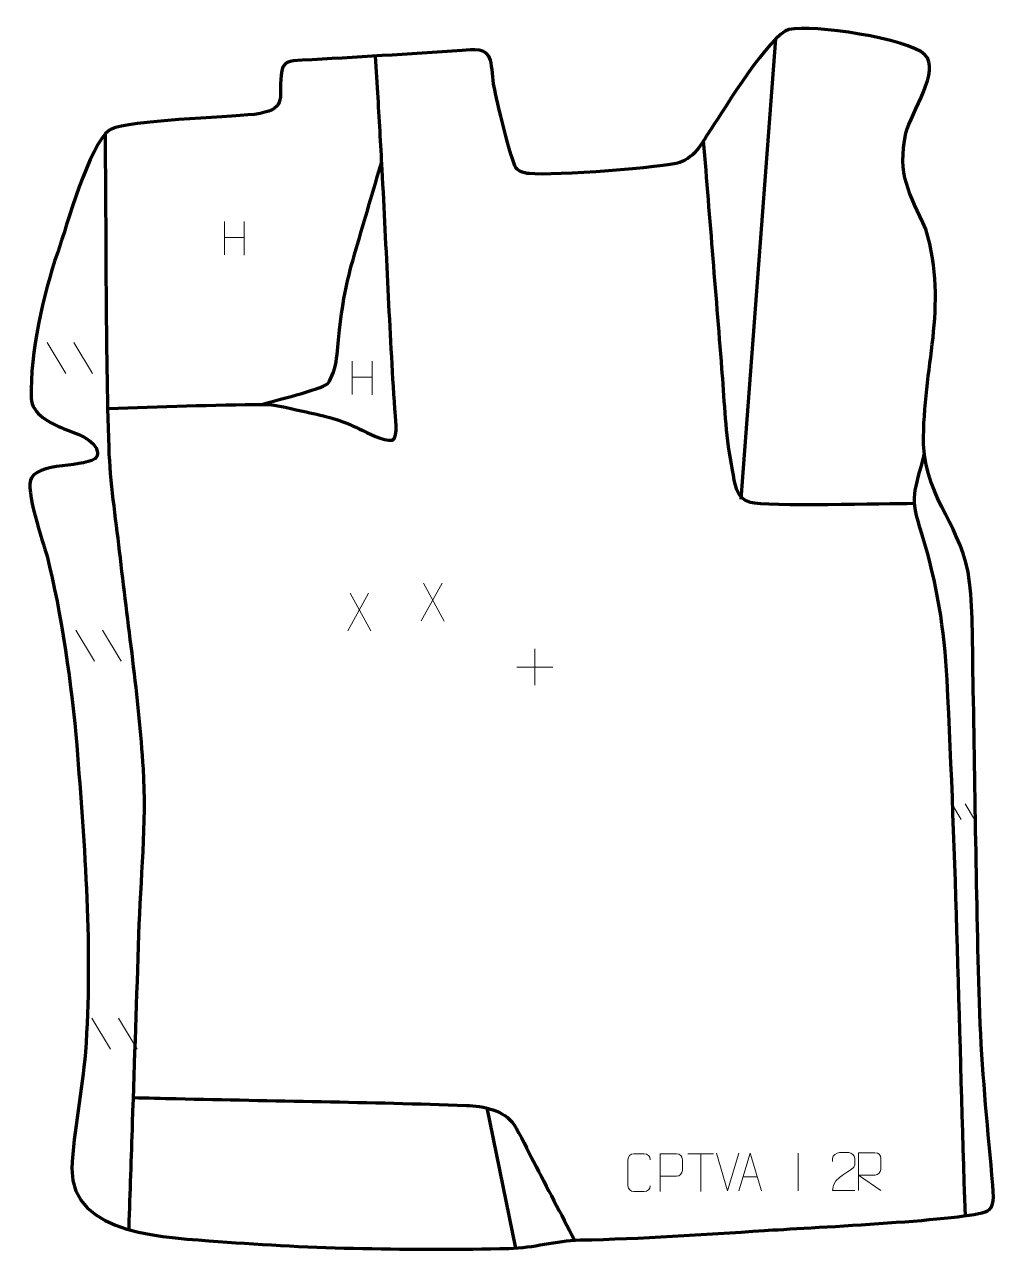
# Model space of a CAD drawing. Header units: millimetres. Extents: x -326 to 316, y -409 to 403.
import ezdxf

# ---------------------------------------------------------------- set-up
doc = ezdxf.new("R2010")
doc.units = ezdxf.units.MM
doc.header["$MEASUREMENT"] = 0
for name, color, linetype in [('layer 1', 7, 'Continuous'), ('layer 2', 7, 'Continuous'), ('layer 3', 7, 'Continuous')]:
    doc.layers.add(name, color=color, linetype=linetype)

msp = doc.modelspace()

# ---------------------------------------------------------------- linework, layer by layer
at = {"layer": 'layer 1', "color": 250, "lineweight": 9}
for points in [[(-193.9861, 272.281), (-193.9861, 272.281), (-193.9861, 250.0883), (-193.9861, 250.0883)], [(-180.8704, 272.281), (-180.8704, 272.281), (-180.8704, 249.9307), (-180.8704, 249.9307)], [(-193.9686, 261.6386), (-193.9686, 261.6386), (-180.8704, 261.6386), (-180.8704, 261.6386)], [(-311.4295, 192.1829), (-311.4295, 192.1829), (-299.0652, 171.6386), (-299.0652, 171.6386)], [(-293.6996, 192.1829), (-293.6996, 192.1829), (-281.3353, 171.6386), (-281.3353, 171.6386)], [(-109.3194, 179.8531), (-109.3194, 179.8531), (-109.3194, 157.6604), (-109.3194, 157.6604)], [(-96.2037, 179.8531), (-96.2037, 179.8531), (-96.2037, 157.5028), (-96.2037, 157.5028)], [(-109.3019, 169.2107), (-109.3019, 169.2107), (-96.2037, 169.2107), (-96.2037, 169.2107)], [(-49.8882, 32.7255), (-49.8882, 32.7255), (-63.6288, 7.8297), (-63.6288, 7.8297)], [(-62.1742, 32.7255), (-62.1742, 32.7255), (-48.4336, 7.772), (-48.4336, 7.772)], [(-98.5717, 26.2434), (-98.5717, 26.2434), (-112.3123, 1.3476), (-112.3123, 1.3476)], [(-110.8577, 26.2434), (-110.8577, 26.2434), (-97.1171, 1.2899), (-97.1171, 1.2899)], [(-292.3789, 1.6824), (-292.3789, 1.6824), (-280.0146, -18.8619), (-280.0146, -18.8619)], [(-274.649, 1.6824), (-274.649, 1.6824), (-262.2847, -18.8619), (-262.2847, -18.8619)], [(11.5423, -10.7119), (11.5423, -10.7119), (11.5423, -34.6898), (11.5423, -34.6898)], [(-0.4466, -22.7009), (-0.4466, -22.7009), (23.5313, -22.7009), (23.5313, -22.7009)], [(287.5881, -113.3233), (287.5881, -113.3233), (293.7702, -123.5954), (293.7702, -123.5954)], [(296.453, -113.3233), (296.453, -113.3233), (302.6351, -123.5954), (302.6351, -123.5954)], [(-281.8865, -255.14), (-281.8865, -255.14), (-269.5222, -275.6843), (-269.5222, -275.6843)], [(-264.1566, -255.14), (-264.1566, -255.14), (-251.7923, -275.6843), (-251.7923, -275.6843)], [(112.9123, -344.9684), (112.9123, -344.9684), (129.8995, -344.9684), (129.8995, -344.9684)], [(121.4061, -369.8984), (121.4061, -369.8984), (121.4061, -344.9449), (121.4061, -344.9449)], [(139.1763, -369.388), (139.1763, -369.388), (131.8545, -344.4344), (131.8545, -344.4344)], [(146.4982, -344.4344), (146.4982, -344.4344), (139.1764, -369.388), (139.1764, -369.388)], [(185.9194, -344.4241), (185.9194, -344.4241), (185.9194, -369.3982), (185.9194, -369.3982)], [(149.4215, -360.1385), (149.4215, -360.1385), (158.9172, -360.1385), (158.9172, -360.1385)]]:
    msp.add_open_spline(points, degree=3, dxfattribs=at)
for points, knots in [([(87.9846, -366.0808), (87.8448, -368.4042), (86.1676, -369.8838), (84.0199, -369.8946), (84.0199, -369.8946), (81.688, -369.8942), (79.3561, -369.8942), (77.0246, -369.8946), (77.0246, -369.8946), (75.0996, -370), (73.1275, -368.1155), (73.1387, -366.0982), (73.1387, -366.0982), (73.1391, -360.3281), (73.1391, -354.5584), (73.1387, -348.7891), (73.1387, -348.7891), (73.1429, -346.651), (74.8896, -344.9318), (77.042, -344.9453), (77.042, -344.9453), (79.3677, -344.9453), (81.6938, -344.9453), (84.0199, -344.9453), (84.0199, -344.9453), (85.9665, -344.9098), (87.9579, -346.4013), (87.9846, -348.8389)], [0, 0, 0, 0, 0.125, 0.125, 0.125, 0.125, 0.25, 0.25, 0.25, 0.25, 0.375, 0.375, 0.375, 0.375, 0.5, 0.5, 0.5, 0.5, 0.625, 0.625, 0.625, 0.625, 0.75, 0.75, 0.75, 0.75, 1, 1, 1, 1]), ([(94.5616, -369.8986), (94.5616, -369.8986), (94.5616, -344.945), (94.5616, -344.945), (94.5616, -344.945), (98.1566, -344.945), (101.7519, -344.945), (105.3473, -344.945), (105.3473, -344.945), (107.6725, -344.9829), (109.2299, -346.473), (109.2257, -348.8391), (109.2257, -348.8391), (109.2253, -350.8748), (109.2253, -353.9341), (109.2257, -355.9701), (109.2257, -355.9701), (109.2192, -357.8455), (107.407, -359.7874), (105.3974, -359.8065), (105.3974, -359.8065), (105.3974, -359.8065), (94.5616, -359.8065), (94.5616, -359.8065)], [0, 0, 0, 0, 0.14285714, 0.14285714, 0.14285714, 0.14285714, 0.28571429, 0.28571429, 0.28571429, 0.28571429, 0.42857143, 0.42857143, 0.42857143, 0.42857143, 0.57142857, 0.57142857, 0.57142857, 0.57142857, 0.71428571, 0.71428571, 0.71428571, 0.71428571, 1, 1, 1, 1]), ([(146.6989, -369.3879), (146.6989, -369.3879), (154.0699, -344.4344), (154.0699, -344.4344), (154.0699, -344.4344), (154.0699, -344.4344), (161.6398, -369.3879), (161.6398, -369.3879)], [0, 0, 0, 0, 0.33333333, 0.33333333, 0.33333333, 0.33333333, 1, 1, 1, 1]), ([(223.3078, -369.1239), (218.3934, -369.1236), (213.479, -369.1236), (208.5649, -369.1239), (208.5649, -369.1239), (208.5649, -359.1916), (223.2159, -356.5504), (223.3078, -352.2401), (223.3078, -352.2401), (223.3075, -350.816), (223.3075, -349.3923), (223.3078, -347.969), (223.3078, -347.969), (223.2909, -345.8919), (221.1681, -344.1671), (219.4971, -344.1498), (219.4971, -344.1498), (217.4239, -344.1502), (215.351, -344.1502), (213.2786, -344.1498), (213.2786, -344.1498), (211.4565, -344.1333), (208.6318, -345.9254), (208.5649, -348.019), (208.5649, -348.019), (208.5649, -348.019), (208.5649, -350.0738), (208.5649, -350.0738)], [0, 0, 0, 0, 0.125, 0.125, 0.125, 0.125, 0.25, 0.25, 0.25, 0.25, 0.375, 0.375, 0.375, 0.375, 0.5, 0.5, 0.5, 0.5, 0.625, 0.625, 0.625, 0.625, 0.75, 0.75, 0.75, 0.75, 1, 1, 1, 1]), ([(225.9364, -369.1135), (225.9364, -369.1135), (225.9364, -344.16), (225.9364, -344.16), (225.9364, -344.16), (229.5312, -344.16), (233.1267, -344.16), (236.7219, -344.16), (236.7219, -344.16), (239.0472, -344.1977), (240.6045, -345.6877), (240.6004, -348.0541), (240.6004, -348.0541), (240.6, -350.0896), (240.6, -353.149), (240.6004, -355.185), (240.6004, -355.185), (240.5939, -357.0605), (238.7816, -359.0023), (236.7721, -359.0214), (236.7721, -359.0214), (236.7721, -359.0214), (225.9364, -359.0214), (225.9364, -359.0214), (225.9364, -359.0214), (225.9364, -359.0214), (240.5911, -369.1135), (240.5911, -369.1135)], [0, 0, 0, 0, 0.125, 0.125, 0.125, 0.125, 0.25, 0.25, 0.25, 0.25, 0.375, 0.375, 0.375, 0.375, 0.5, 0.5, 0.5, 0.5, 0.625, 0.625, 0.625, 0.625, 0.75, 0.75, 0.75, 0.75, 1, 1, 1, 1])]:
    msp.add_open_spline(points, degree=3, knots=knots, dxfattribs=at)
at = {"layer": 'layer 2', "color": 142, "lineweight": 158}
for points in [[(148.2051, 88.3826), (148.2051, 88.3826), (171.0737, 393.0888), (171.0737, 393.0888)], [(-20.2779, -314.514), (-20.2779, -314.514), (-1.1996, -407.3712), (-1.1996, -407.3712)]]:
    msp.add_open_spline(points, degree=3, dxfattribs=at)
for points, knots in [([(-270.93, 148.4529), (-236.5071, 149.4804), (-201.7223, 150.9706), (-167.313, 151.1499), (-167.313, 151.1499), (-159.772, 151.1892), (-147.8686, 147.7906), (-139.9578, 146.1496), (-139.9578, 146.1496), (-126.7092, 143.4013), (-117.0633, 140.9165), (-104.7382, 135.0046), (-104.7382, 135.0046), (-99.1123, 132.1864), (-88.9955, 126.5587), (-82.6868, 127.51), (-82.6868, 127.51), (-78.6243, 129.4607), (-80.8636, 143.9616), (-81.1406, 148.0366), (-81.1406, 148.0366), (-84.6877, 200.8398), (-86.6279, 253.72), (-89.5688, 306.5563), (-89.5688, 306.5563), (-90.5173, 323.5286), (-91.4716, 340.5007), (-92.4222, 357.4729), (-92.4222, 357.4729), (-92.4222, 357.4729), (-93.9351, 381.7333), (-93.9351, 381.7333)], [0, 0, 0, 0, 0.11111111, 0.11111111, 0.11111111, 0.11111111, 0.22222222, 0.22222222, 0.22222222, 0.22222222, 0.33333333, 0.33333333, 0.33333333, 0.33333333, 0.44444444, 0.44444444, 0.44444444, 0.44444444, 0.55555556, 0.55555556, 0.55555556, 0.55555556, 0.66666667, 0.66666667, 0.66666667, 0.66666667, 0.77777778, 0.77777778, 0.77777778, 0.77777778, 1, 1, 1, 1]), ([(-273.056, 329.946), (-272.2719, 261.0522), (-272.874, 191.3252), (-270.6179, 122.5538), (-270.6179, 122.5538), (-269.8648, 99.6008), (-266.228, 76.7707), (-263.6493, 53.97), (-263.6493, 53.97), (-258.3118, 6.4986), (-250.8491, -42.5727), (-247.8744, -90.0777), (-247.8744, -90.0777), (-245.6559, -125.5094), (-249.7272, -163.8913), (-250.8748, -199.6735), (-250.8748, -199.6735), (-252.2076, -241.2377), (-253.6273, -282.7992), (-255.0283, -324.3611), (-255.0283, -324.3611), (-255.8051, -347.4355), (-256.5818, -370.51), (-257.3585, -393.5844), (-257.3585, -393.5844), (-257.3585, -393.5844), (-257.4092, -395.0893), (-257.4092, -395.0893)], [0, 0, 0, 0, 0.125, 0.125, 0.125, 0.125, 0.25, 0.25, 0.25, 0.25, 0.375, 0.375, 0.375, 0.375, 0.5, 0.5, 0.5, 0.5, 0.625, 0.625, 0.625, 0.625, 0.75, 0.75, 0.75, 0.75, 1, 1, 1, 1]), ([(261.9199, 85.4817), (244.8829, 85.3581), (164.572, 83.3976), (154.2217, 86.2282), (154.2217, 86.2282), (144.3906, 88.9169), (144.1444, 98.8017), (142.3821, 107.6553), (142.3821, 107.6553), (138.2474, 128.4283), (137.4758, 147.5045), (135.8979, 168.4491), (135.8979, 168.4491), (135.8979, 168.4491), (135.7855, 169.9186), (135.7855, 169.9186), (135.7855, 169.9186), (131.741, 221.8601), (127.4494, 273.7822), (123.3031, 325.7157)], [0, 0, 0, 0, 0.16666667, 0.16666667, 0.16666667, 0.16666667, 0.33333333, 0.33333333, 0.33333333, 0.33333333, 0.5, 0.5, 0.5, 0.5, 0.66666667, 0.66666667, 0.66666667, 0.66666667, 1, 1, 1, 1]), ([(-169.542, 151.1105), (-161.832, 153.3187), (-129.9782, 161.1626), (-125.7593, 164.8341), (-125.7593, 164.8341), (-118.7846, 173.7491), (-119.274, 189.2465), (-117.9035, 200.4794), (-117.9035, 200.4794), (-115.3866, 221.1083), (-112.6961, 234.1225), (-106.7761, 254.0897), (-106.7761, 254.0897), (-101.0783, 273.3076), (-95.4814, 292.5558), (-89.8861, 311.8039)], [0, 0, 0, 0, 0.2, 0.2, 0.2, 0.2, 0.4, 0.4, 0.4, 0.4, 0.6, 0.6, 0.6, 0.6, 1, 1, 1, 1]), ([(296.637, -385.8917), (292.6275, -267.6616), (290.6236, -149.3702), (284.4484, -31.22), (284.4484, -31.22), (282.6834, 2.4358), (277.981, 32.6409), (267.9124, 64.8719), (267.9124, 64.8719), (259.3539, 91.7788), (263.1463, 92.1165), (269.4755, 118.7724)], [0, 0, 0, 0, 0.25, 0.25, 0.25, 0.25, 0.5, 0.5, 0.5, 0.5, 1, 1, 1, 1]), ([(-254.4671, -307.69), (-244.963, -307.9185), (-235.4588, -308.147), (-225.9547, -308.3755), (-225.9547, -308.3755), (-162.019, -309.9042), (-97.6811, -310.5687), (-33.8169, -312.8921), (-33.8169, -312.8921), (-22.3801, -313.3081), (-9.0485, -315.665), (-2.1978, -325.8279), (-2.1978, -325.8279), (1.9766, -332.0205), (6.8688, -342.9402), (10.5931, -350.0426), (10.5931, -350.0426), (19.6839, -367.3794), (28.7681, -384.7183), (37.7664, -402.1035)], [0, 0, 0, 0, 0.16666667, 0.16666667, 0.16666667, 0.16666667, 0.33333333, 0.33333333, 0.33333333, 0.33333333, 0.5, 0.5, 0.5, 0.5, 0.66666667, 0.66666667, 0.66666667, 0.66666667, 1, 1, 1, 1])]:
    msp.add_open_spline(points, degree=3, knots=knots, dxfattribs=at)
at = {"layer": 'layer 3', "color": 242, "lineweight": 158}
msp.add_open_spline([(-269.0615, 333.3202), (-256.1411, 339.3408), (-194.1962, 341.0371), (-174.185, 343.1064), (-174.185, 343.1064), (-152.4891, 346.3271), (-157.8551, 352.8428), (-156.5456, 369.0216), (-156.5456, 369.0216), (-155.7825, 378.4486), (-151.027, 378.6078), (-142.5937, 379.004), (-142.5937, 379.004), (-107.1706, 380.7028), (-72.0019, 383.1608), (-36.6311, 385.4514), (-36.6311, 385.4514), (-29.6328, 385.9047), (-19.8439, 387.4089), (-17.8167, 379.0599), (-17.8167, 379.0599), (-16.6433, 374.2273), (-16.3851, 366.7885), (-15.3998, 361.2871), (-15.3998, 361.2871), (-13.8242, 353.3336), (-4.1428, 312.0061), (-1.0158, 307.8183), (-1.0158, 307.8183), (0.8119, 305.3707), (4.1521, 304.2967), (7.9592, 303.9153), (7.9592, 303.9153), (23.9197, 302.3165), (98.1489, 307.9873), (107.5304, 311.2786), (107.5304, 311.2786), (118.1269, 314.996), (122.6275, 325.1273), (128.4942, 333.8698), (128.4942, 333.8698), (137.0593, 346.7854), (167.0285, 395.801), (179.8071, 399.3121), (179.8071, 399.3121), (195.7206, 402.6026), (258.3385, 393.6282), (269.8101, 382.5927), (269.8101, 382.5927), (280.5215, 372.2885), (260.7223, 344.571), (257.2467, 330.719), (257.2467, 330.719), (251.2657, 302.6609), (259.5178, 291.3873), (270.5135, 267.1312), (270.5135, 267.1312), (285.6945, 214.4298), (268.2896, 175.8016), (268.9294, 124.7823), (268.9294, 124.7823), (271.2587, 85.862), (294.9053, 70.9586), (299.4272, 33.2704), (299.4272, 33.2704), (301.8404, 13.1573), (301.2101, -10.4254), (301.6593, -30.9817), (301.6593, -30.9817), (303.3021, -106.8642), (303.6751, -183.2336), (306.4772, -259.0264), (306.4772, -259.0264), (308.0666, -294.8238), (311.5713, -330.04), (314.7787, -365.6876), (314.7787, -365.6876), (315.8744, -377.8661), (314.4103, -381.9673), (309.732, -383.4151), (309.732, -383.4151), (291.0329, -389.2024), (189.2406, -393.9952), (163.5366, -395.6883), (163.5366, -395.6883), (122.6141, -398.3972), (82.5964, -401.0926), (41.5422, -401.9463), (41.5422, -401.9463), (25.0548, -402.2892), (11.0371, -407.2199), (-5.6567, -407.5714), (-5.6567, -407.5714), (-68.6317, -408.8973), (-136.5891, -407.7986), (-198.0602, -402.8776), (-198.0602, -402.8776), (-229.6495, -400.3488), (-295.7014, -399.7322), (-294.9786, -354.7173), (-294.9786, -354.7173), (-293.8601, -329.2264), (-288.2189, -303.3677), (-286.0356, -277.5499), (-286.0356, -277.5499), (-281.1422, -210.5355), (-286.6013, -141.3924), (-291.7546, -74.4556), (-291.7546, -74.4556), (-294.9402, -36.7768), (-302.0098, 13.9621), (-311.4728, 50.693), (-311.4728, 50.693), (-314.2924, 60.198), (-326.375, 95.1156), (-321.7921, 102.6296), (-321.7921, 102.6296), (-314.8186, 114.0635), (-279.075, 108.3325), (-277.9611, 118.2813), (-277.9611, 118.2813), (-277.9611, 118.2813), (-277.9472, 119.2733), (-277.9472, 119.2733), (-277.9472, 119.2733), (-279.3557, 128.2464), (-293.0498, 132.0798), (-300.2885, 135.0651), (-300.2885, 135.0651), (-309.2547, 138.7628), (-321.5704, 144.2906), (-321.8888, 155.5304), (-321.8888, 155.5304), (-322.7333, 185.3431), (-314.1075, 223.7044), (-304.4049, 251.9161), (-304.4049, 251.9161), (-298.5701, 268.7308), (-283.5755, 323.2383), (-270.1219, 332.6608), (-270.1219, 332.6608), (-270.1219, 332.6608), (-269.0615, 333.3202), (-269.0615, 333.3202)], degree=3, knots=[0, 0, 0, 0, 0.02702703, 0.02702703, 0.02702703, 0.02702703, 0.05405405, 0.05405405, 0.05405405, 0.05405405, 0.08108108, 0.08108108, 0.08108108, 0.08108108, 0.10810811, 0.10810811, 0.10810811, 0.10810811, 0.13513514, 0.13513514, 0.13513514, 0.13513514, 0.16216216, 0.16216216, 0.16216216, 0.16216216, 0.18918919, 0.18918919, 0.18918919, 0.18918919, 0.21621622, 0.21621622, 0.21621622, 0.21621622, 0.24324324, 0.24324324, 0.24324324, 0.24324324, 0.27027027, 0.27027027, 0.27027027, 0.27027027, 0.2972973, 0.2972973, 0.2972973, 0.2972973, 0.32432432, 0.32432432, 0.32432432, 0.32432432, 0.35135135, 0.35135135, 0.35135135, 0.35135135, 0.37837838, 0.37837838, 0.37837838, 0.37837838, 0.40540541, 0.40540541, 0.40540541, 0.40540541, 0.43243243, 0.43243243, 0.43243243, 0.43243243, 0.45945946, 0.45945946, 0.45945946, 0.45945946, 0.48648649, 0.48648649, 0.48648649, 0.48648649, 0.51351351, 0.51351351, 0.51351351, 0.51351351, 0.54054054, 0.54054054, 0.54054054, 0.54054054, 0.56756757, 0.56756757, 0.56756757, 0.56756757, 0.59459459, 0.59459459, 0.59459459, 0.59459459, 0.62162162, 0.62162162, 0.62162162, 0.62162162, 0.64864865, 0.64864865, 0.64864865, 0.64864865, 0.67567568, 0.67567568, 0.67567568, 0.67567568, 0.7027027, 0.7027027, 0.7027027, 0.7027027, 0.72972973, 0.72972973, 0.72972973, 0.72972973, 0.75675676, 0.75675676, 0.75675676, 0.75675676, 0.78378378, 0.78378378, 0.78378378, 0.78378378, 0.81081081, 0.81081081, 0.81081081, 0.81081081, 0.83783784, 0.83783784, 0.83783784, 0.83783784, 0.86486486, 0.86486486, 0.86486486, 0.86486486, 0.89189189, 0.89189189, 0.89189189, 0.89189189, 0.91891892, 0.91891892, 0.91891892, 0.91891892, 0.94594595, 0.94594595, 0.94594595, 0.94594595, 1, 1, 1, 1], dxfattribs=at)

doc.saveas('drawing.dxf')
